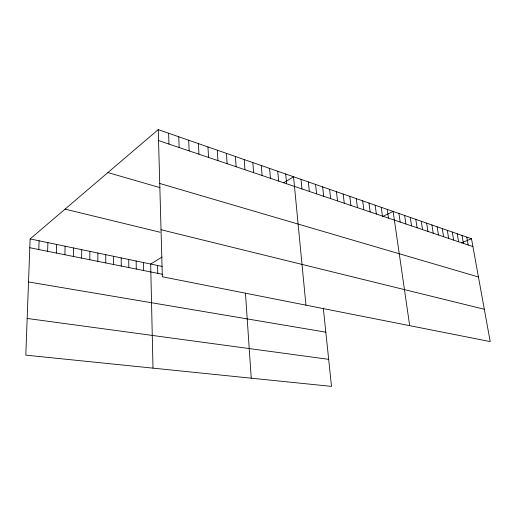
<?xml version="1.0" encoding="UTF-8"?>
<svg xmlns="http://www.w3.org/2000/svg" width="516" height="516" viewBox="0 0 516 516"><rect width="100%" height="100%" fill="white"/><g stroke="black" fill="none" stroke-linecap="round" stroke-linejoin="round"><path stroke-width="0.77" d="M97.853 261.354L97.885 253.04M89.816 259.748L89.874 251.369M81.644 258.11L81.741 249.673M73.343 256.446L73.478 247.951M64.913 254.762L65.087 246.203M56.347 253.046L56.554 244.429M47.64 251.298L47.891 242.623M38.797 249.531L39.081 240.785M158.231 129.613L162.34 276.763L490.2 341.579L471.489 238.753L158.231 129.613L30.128 238.921L25.8 355.143L331.504 386.387L323.3 308.065M162.114 257.045L150.672 264.037L153 368.14M283.729 182.761L293.552 176.756L305.949 305.156M382.511 216.617L393.121 211.45L409.678 325.661M461.317 242.92L471.489 238.753M27.167 318.456L328.673 359.342M28.528 281.955L325.828 332.181M29.799 247.725L162.321 274.267M30.128 238.921L162.101 266.417M65.048 209.128L160.095 232.239M161.024 229.73L484.318 309.258M107.889 172.57L159.999 187.643M159.734 183.477L478.448 276.976M158.541 140.578L472.914 246.59M466.787 237.115L468.205 245.003M462.02 235.451L463.426 243.391M457.182 233.767L458.582 241.752M452.274 232.058L453.661 240.095M447.288 230.317L448.668 238.411M442.231 228.556L443.605 236.702M437.104 226.769L438.465 234.974M431.892 224.957L433.247 233.213M426.609 223.112L427.945 231.426M421.237 221.241L422.565 229.607M415.786 219.345L417.102 227.769M410.252 217.417L411.555 225.898M404.634 215.456L405.918 223.996M398.92 213.469L400.19 222.067M387.226 209.393L388.464 218.113M381.24 207.309L382.459 216.088M375.151 205.187L376.358 214.03M368.966 203.033L370.153 211.934M362.677 200.84L363.845 209.806M356.285 198.615L357.433 207.645M349.784 196.351L350.912 205.445M343.172 194.048L344.275 203.207M336.445 191.7L337.529 200.937M329.608 189.32L330.666 198.621M322.648 186.895L323.687 196.267M315.566 184.425L316.579 193.868M308.355 181.916L309.342 191.43M301.022 179.362L301.983 188.946M285.716 174.027L286.619 183.767M277.731 171.248L278.601 181.064M269.591 168.41L270.429 178.31M261.296 165.52L262.102 175.498M252.84 162.572L253.608 172.634M244.216 159.573L244.945 169.712M245.468 293.198L251.234 378.183M235.425 156.509L236.115 166.739M226.453 153.381L227.098 163.695M217.3 150.195L217.907 160.599M207.961 146.937L208.522 157.432M198.428 143.616L198.937 154.2M188.695 140.223L189.159 150.904M178.755 136.766L179.168 147.531M168.603 133.225L168.964 144.093M157.567 265.469L157.767 273.357M143.461 262.534L143.616 270.519M136.147 261.012L136.269 269.049M128.723 259.464L128.819 267.559M121.189 257.89L121.254 266.043M113.539 256.297L113.572 264.502M105.774 254.678L105.774 262.941"/></g></svg>
